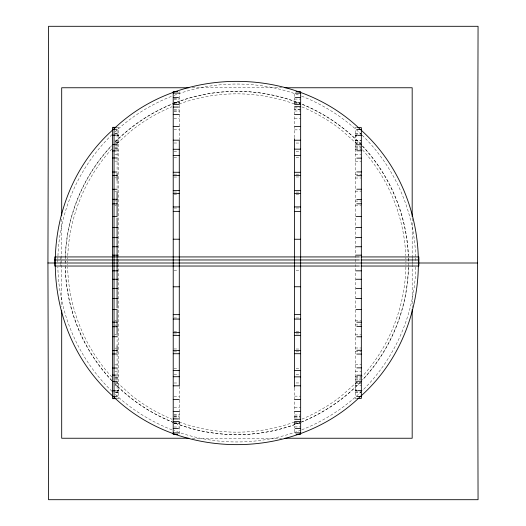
<?xml version="1.0" encoding="UTF-8"?>
<svg xmlns="http://www.w3.org/2000/svg" width="526" height="526" viewBox="0 0 526 526"><rect width="100%" height="100%" fill="white"/><g stroke="black" fill="none" stroke-linecap="round" stroke-linejoin="round"><path stroke-width="0.39" stroke-dasharray="2.63 1.97" d="M67.611 262.336L67.617 261.008M405.921 264.992L405.927 264.328M57.807 262.191L57.847 259.752M57.86 258.943L57.886 257.319M415.764 267.057C414.902 313.174 395.23 358.535 362.21 390.733M67.657 258.989L67.696 257.628M405.881 267.011C405.046 307.026 389.372 346.509 362.499 376.175M67.769 255.577C69.386 216.357 85.245 177.933 111.782 149.009M57.952 255.853C59.583 210.525 79.393 166.249 111.966 134.702M359.488 379.43L360.251 378.621M357.147 381.85L341.709 395.683A169.162 169.162 0 0 1 301.595 419.248M117.186 143.355L131.829 130.323A169.162 169.162 0 0 1 171.943 106.752M114.938 131.96C131.408 116.496 150.955 104.418 171.956 96.14M361.658 391.298C344.471 407.966 323.95 421.129 301.661 429.86M174.152 95.364C214.601 80.057 260.594 80.32 300.931 95.883M300.931 430.117C260.594 445.68 214.601 445.943 174.152 430.636M192.2 87.757L281.673 87.757M173.975 98.987L179.287 98.987M173.975 99L179.287 99M294.586 99.072L300.655 99.079M173.975 102.439L179.287 102.439M294.586 102.537L300.655 102.537M173.975 102.767L179.287 102.767M173.975 102.872L179.287 102.872M294.586 102.932L300.655 102.879M173.975 103.05L179.287 103.05M294.586 103.149L300.655 103.149M294.586 107.909L299.899 107.909M173.975 109.329L179.287 109.303M173.975 110.901L179.287 110.901M294.586 110.999L300.655 110.993M173.975 111.387L179.287 111.387M173.975 118.363L179.287 118.363M294.586 118.422L300.655 118.422M117.088 127.331L118.6 127.331L118.6 263M356.786 127.575L355.267 127.575L355.267 263M173.975 129.804L179.287 129.804M294.586 129.856L299.899 129.856M114.813 133.63L118.6 133.63M114.813 133.768L118.6 133.762M355.267 133.874L361.336 133.874M355.267 134.012L361.336 134.005M117.088 134.886L118.6 134.86M117.088 135.103L118.6 135.103M355.267 135.129L356.786 135.11M117.088 135.162L118.6 135.162M117.088 135.294L118.6 135.294M355.267 135.346L356.786 135.346M355.267 135.406L356.786 135.432M355.267 135.511L356.786 135.511M117.088 135.774L118.6 135.8M114.813 140.186L118.6 140.126M355.267 140.376L361.336 140.376M355.267 140.429L361.336 140.429M355.267 142.493L361.336 142.487M173.975 143.006L178.531 143.006M114.813 143.151L118.6 143.151M296.105 143.046L299.899 143.046M355.267 143.466L361.336 143.466M114.813 145.88L118.6 145.88M355.267 146.189L361.336 146.189M114.813 147.398L118.6 147.398M355.267 147.714L361.336 147.714M114.813 148.759L118.6 148.759M355.267 148.924L361.336 148.924M114.813 148.97L118.6 148.97M355.267 149.285L361.336 149.285M117.088 150.909L118.6 150.909M296.105 151.659L299.899 151.659M173.975 151.797L178.531 151.797M355.267 154.388L361.336 154.388M114.813 154.519L118.6 154.519M173.975 157.754L178.531 157.754M296.105 157.793L299.899 157.793M114.813 161.134L118.6 161.134M355.267 161.298L361.336 161.298M173.975 174.132L178.531 174.132M296.105 174.159L299.899 174.159M355.267 174.612L361.336 174.612M296.105 176.979L299.899 176.979M173.975 177.052L178.531 177.052M114.813 177.847L116.325 177.847M355.267 178.012L361.336 178.012M355.267 191.148L361.336 191.148M114.813 191.201L116.325 191.201M173.975 192.029L178.531 192.029M296.105 192.062L299.899 192.062M173.975 194.712L178.531 194.712M296.105 194.673L299.899 194.673M114.813 200.912L116.325 200.912M355.267 201.077L361.336 201.077M355.267 205.153L361.336 205.153M114.813 205.193L116.325 205.193M296.105 208.013L299.899 208.013M173.975 208.04L178.531 208.04M173.975 270.397L178.531 270.397M296.105 270.397L299.899 270.397M173.975 317.96L178.531 317.96M296.105 317.987L299.899 317.987M114.813 320.807L116.325 320.807M355.267 320.847L361.336 320.847M355.267 324.923L361.336 324.923M114.813 325.088L116.325 325.088M173.975 331.288L178.531 331.288M296.105 331.327L299.899 331.327M296.105 333.938L299.899 333.938M173.975 333.971L178.531 333.971M114.813 334.799L116.325 334.799M355.267 334.852L361.336 334.852M355.267 347.988L361.336 347.988M114.813 348.153L116.325 348.153M173.975 348.948L178.531 348.948M296.105 349.021L299.899 349.021M355.267 351.388L361.336 351.388M173.975 351.868L178.531 351.868M296.105 351.841L299.899 351.841M355.267 364.702L361.336 364.702M114.813 364.866L118.6 364.866M296.105 368.207L299.899 368.207M173.975 368.246L178.531 368.246M114.813 371.481L118.6 371.481M355.267 371.612L361.336 371.612M173.975 374.203L178.531 374.203M296.105 374.341L299.899 374.341M117.088 375.091L118.6 375.091M355.267 376.715L361.336 376.715M114.813 377.03L118.6 377.03M355.267 377.076L361.336 377.076M114.813 377.241L118.6 377.241M355.267 378.062L360.58 378.062M114.813 378.391L118.6 378.391M355.267 379.594L361.336 379.594M114.813 379.923L118.6 379.923M355.267 382.363L361.336 382.363M114.813 382.685L118.6 382.685M173.975 382.994L178.531 382.994M296.105 382.954L300.655 382.954M355.267 383.507L361.336 383.513M114.813 383.829L118.6 383.829M355.267 385.624L361.336 385.571M114.813 385.814L118.6 385.874M355.267 389.957L356.786 389.983M117.088 390.226L118.6 390.2M355.267 390.463L356.786 390.463M355.267 390.594L356.786 390.594M355.267 390.654L356.786 390.654M117.088 390.733L118.6 390.811L117.088 390.897M355.267 390.89L356.786 390.871M117.088 391.114L118.6 391.14M355.267 391.995L361.336 391.988M355.267 392.126L361.336 392.126M114.813 392.37L118.6 392.37M294.586 396.144L300.655 396.144M173.975 396.196L179.287 396.196M356.786 398.425L355.267 398.425L355.267 264.532M117.088 398.669L118.6 398.669L118.6 264.532M294.586 407.578L300.655 407.578M173.975 407.637L179.287 407.637M173.975 414.613L179.287 414.613M294.586 415.007L300.655 415.001M173.975 415.099L179.287 415.099M294.586 416.388L299.899 416.388M173.975 416.493L179.287 416.493M294.586 416.645L300.655 416.645M173.975 416.697L179.287 416.697M294.586 417.92L300.655 417.92M173.975 418.025L179.287 418.025M294.586 422.753L299.899 422.753M173.975 422.858L179.287 422.858M173.975 423.128L179.287 423.128M294.586 423.121L300.655 423.068M173.975 423.233L179.287 423.233M294.586 423.463L300.655 423.463M173.975 423.562L179.287 423.562M294.586 426.921L300.655 426.928M173.975 427.013L179.287 427M192.2 438.243L281.673 438.243M301.661 96.14C323.95 104.871 344.471 118.034 361.658 134.702M171.956 429.86C150.955 421.582 131.408 409.504 114.938 394.04M117.186 382.645L131.829 395.677A169.162 169.162 0 0 0 171.943 419.248M357.147 144.15L341.709 130.316A169.162 169.162 0 0 0 301.595 106.752M362.21 135.267C394.848 167.084 414.422 211.761 415.737 257.319M111.966 391.298C78.637 359.041 58.715 313.443 57.86 267.057M359.488 146.57L360.251 147.379M111.782 376.991C84.462 347.232 68.498 307.394 67.657 267.011M362.499 149.825C388.596 178.649 404.165 216.725 405.77 255.577M405.848 257.628L405.881 258.989M415.75 258.128L415.79 260.567M405.921 261.008L405.934 262.336M67.611 264.328L67.617 264.992M412.792 257.687L412.792 263.756M412.18 218.264L412.18 307.736M294.586 93.878L294.586 96.817M294.586 97.547L294.586 104.063M294.586 107.442L294.586 137.937M294.586 388.063L294.586 418.558M294.586 421.819L294.586 428.21M294.586 429.183L294.586 432.122M179.287 91.59L179.287 139.719M179.287 386.281L179.287 412.292M179.287 412.581L179.287 421.602M179.287 421.918L179.287 434.41M117.088 130.014L117.088 171.279M117.088 180.99L117.088 190.675M117.088 334.799L117.088 345.01M117.088 353.985L117.088 380.614M117.088 381.14L117.088 395.986M61.693 219.086L61.693 306.914M60.825 256.931L60.825 263.756M60.825 264.519L60.825 266.031M294.455 422.023A169.162 169.162 0 0 1 179.083 422.023M179.083 103.977A169.162 169.162 0 0 1 294.455 103.977M115.45 141.75A171.64 171.64 0 0 1 356.168 139.535A171.64 171.64 0 0 1 362.348 380.186M360.119 382.527A171.64 171.64 0 0 1 115.687 384.486M111.755 380.43A171.64 171.64 0 0 1 111.525 145.814M408.367 266.735A171.64 171.64 0 0 1 362.375 379.976M360.238 382.231A171.64 171.64 0 0 1 114.951 383.914M111.972 380.844A171.64 171.64 0 0 1 65.185 267.247M65.132 262.29A171.64 171.64 0 0 1 65.145 260.876M65.224 257.339A171.64 171.64 0 0 1 111.972 145.156M114.951 142.086A171.64 171.64 0 0 1 360.238 143.769M362.375 146.024A171.64 171.64 0 0 1 408.248 255.537M408.334 258.023A171.64 171.64 0 0 1 408.406 262.375M300.655 109.355L294.586 109.355L300.655 109.428M356.786 136.017L355.267 136.017L356.786 136.043M118.6 142.165L114.813 142.165L118.6 142.171M118.6 392.232L114.813 392.232L118.6 392.238"/><path stroke-width="0.79" d="M47.938 263L48.537 26.3L478.062 26.3L477.463 263L478.062 499.7L48.537 499.7L47.938 263L477.463 263M112.676 129.988C36.097 198.453 36.097 327.547 112.676 396.012M114.352 128.449C180.444 65.467 294.008 65.697 359.837 128.962M359.837 397.038C294.008 460.303 180.444 460.533 114.352 397.551M360.954 396.012C437.533 327.534 437.533 198.466 360.954 129.988M188.919 87.757L61.693 87.757L61.693 215.805M284.954 87.757L412.18 87.757L412.18 216.627M177.768 91.59L173.218 91.59L173.218 434.41L177.768 434.41M296.105 91.669L300.655 91.669L300.655 434.331L296.105 434.331M173.218 93.076L178.531 93.076M295.342 93.148L300.655 93.148M173.218 97.468L178.531 97.468M295.342 97.527L300.655 97.527M173.218 104.562L179.287 104.562M294.586 104.615L300.655 104.615M294.586 106.666L300.655 106.666M173.218 107.061L178.531 107.061M173.218 114.392L179.287 114.392M294.586 114.451L300.655 114.451M173.218 126.45L179.287 126.45M294.586 126.503L300.655 126.503M116.325 127.331L112.538 127.331L112.538 398.669L116.325 398.669M357.548 127.575L361.336 127.575L361.336 398.425L357.548 398.425M112.538 129.317L117.088 129.317M356.786 129.534L361.336 129.534M112.538 135.162L116.325 135.162M357.548 135.346L361.336 135.346M173.218 140.179L179.287 140.179L179.287 385.821L173.218 385.821M294.586 140.218L300.655 140.218M112.538 144.597L117.088 144.597M356.03 144.749L361.336 144.749M294.586 149.147L300.655 149.147M173.218 149.285L179.287 149.285M356.786 150.778L361.336 150.778M112.538 150.909L116.325 150.909M173.218 155.512L179.287 155.512M294.586 155.551L300.655 155.551M112.538 157.971L117.088 157.971M356.786 158.135L361.336 158.135M356.786 171.93L361.336 171.93M112.538 172.015L117.088 172.015M173.218 172.265L179.287 172.265M294.586 172.298L300.655 172.298M294.586 175.355L300.655 175.355M173.218 175.421L179.287 175.421M112.538 175.552L117.088 175.552M356.786 175.71L361.336 175.71M112.538 189.281L117.088 189.281M356.786 189.222L361.336 189.222M173.218 190.609L179.287 190.609M294.586 190.636L300.655 190.636M294.586 193.45L300.655 193.45M173.218 193.489L179.287 193.489M112.538 199.295L117.088 199.295M356.786 199.453L361.336 199.453M112.538 203.851L117.088 203.851M356.786 203.812L361.336 203.812M294.586 206.909L300.655 206.909M173.218 206.935L179.287 206.935M173.218 211.353L179.287 211.353M294.586 211.386L300.655 211.386M356.03 216.436L361.336 216.436M112.538 216.469L117.088 216.469L117.088 191.589M112.538 227.613L117.844 227.613M356.03 227.594L361.336 227.594M356.03 237.614L361.336 237.614M112.538 237.627L117.844 237.627M173.218 239.212L179.287 239.212M294.586 239.251L300.655 239.251M112.538 246.747L117.844 246.747M356.03 246.74L361.336 246.74M112.538 255.163L117.844 255.163M356.03 255.163L361.336 255.163M359.416 256.931L54.757 256.931L54.757 266.031L359.416 266.031M360.967 256.931L418.86 256.931L418.86 266.031L360.967 266.031M54.757 259.969L359.416 259.969M360.967 259.969L418.86 259.969M112.538 270.837L117.844 270.837M356.03 270.837L361.336 270.837M112.538 279.253L117.844 279.253M356.03 279.26L361.336 279.26M173.218 286.788L179.287 286.788M294.586 286.749L300.655 286.749M112.538 288.373L117.844 288.373M356.03 288.386L361.336 288.386M112.538 298.387L117.844 298.387M356.03 298.406L361.336 298.406M112.538 309.531L117.088 309.531L117.088 334.411M356.03 309.564L361.336 309.564M173.218 314.647L179.287 314.647M294.586 314.614L300.655 314.614M173.218 319.065L179.287 319.065M294.586 319.091L300.655 319.091M112.538 322.149L117.088 322.149M356.786 322.188L361.336 322.188M356.786 326.547L361.336 326.547M112.538 326.705L117.088 326.705M173.218 332.511L179.287 332.511M294.586 332.55L300.655 332.55M294.586 335.364L300.655 335.364M173.218 335.391L179.287 335.391M112.538 336.719L117.088 336.719M356.786 336.778L361.336 336.778M356.786 350.29L361.336 350.29M112.538 350.447L117.088 350.447M173.218 350.579L179.287 350.579M294.586 350.645L300.655 350.645M173.218 353.735L179.287 353.735M294.586 353.702L300.655 353.702M112.538 353.985L117.088 353.985M356.786 354.07L361.336 354.07M356.786 367.865L361.336 367.865M112.538 368.029L117.088 368.029M173.218 370.488L179.287 370.488M294.586 370.449L300.655 370.449M112.538 375.091L116.325 375.091M356.786 375.222L361.336 375.222M173.218 376.715L179.287 376.715M294.586 376.853L300.655 376.853M356.03 381.251L361.336 381.251M112.538 381.403L117.088 381.403M294.586 385.782L300.655 385.782M357.548 390.654L361.336 390.654M112.538 390.838L116.325 390.838M356.786 396.466L361.336 396.466M112.538 396.683L117.088 396.683M173.218 399.55L179.287 399.55M294.586 399.497L300.655 399.497M173.218 411.608L179.287 411.608M294.586 411.549L300.655 411.549M173.218 418.939L178.531 418.939M294.586 419.334L300.655 419.334M294.586 421.385L300.655 421.385M173.218 421.438L179.287 421.438M295.342 428.473L300.655 428.473M173.218 428.532L178.531 428.532M295.342 432.852L300.655 432.852M173.218 432.924L178.531 432.924M188.919 438.243L61.693 438.243L61.693 310.195M284.954 438.243L412.18 438.243L412.18 309.373M294.586 138.7L294.586 387.3M117.088 173.429L117.088 180.398M117.088 218.06L117.088 307.94M117.088 345.602L117.088 352.571M114.05 127.331L114.05 398.669"/></g></svg>
